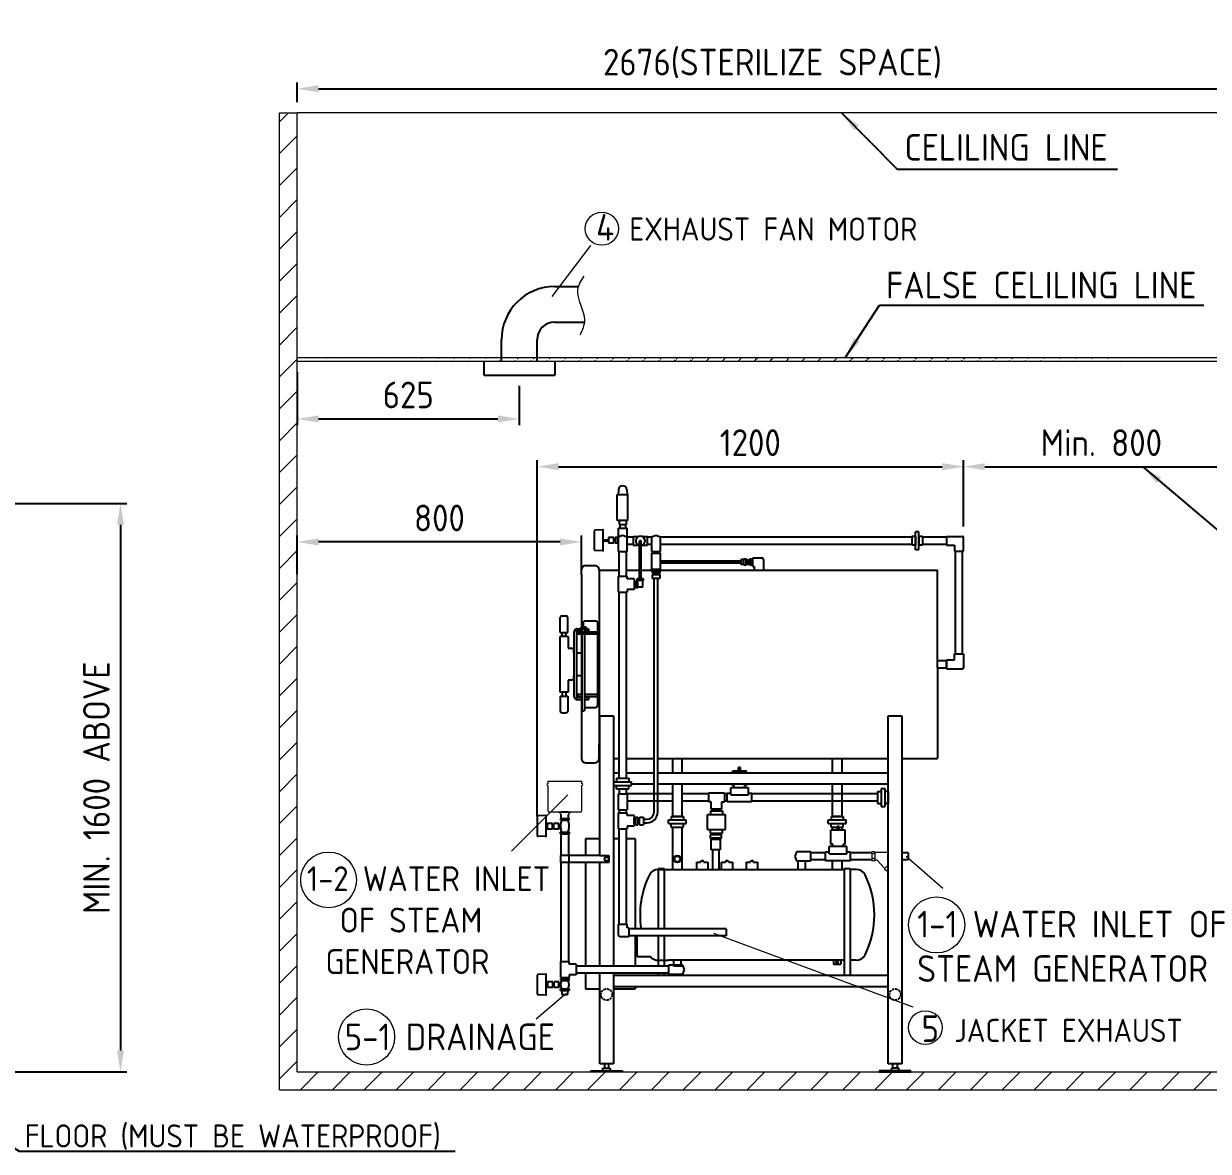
# Model space of a CAD drawing. Header units: millimetres. Extents: x -225174 to -213454, y -21849 to -13609.
# Drawn here: x -218476 to -215141, y -19618 to -16444 of the extents above; entities that cross this region are included whole.
import ezdxf

# ---------------------------------------------------------------- set-up
doc = ezdxf.new("R2010")
doc.units = ezdxf.units.MM
doc.linetypes.add('DASHED2', pattern=[9.525, 6.35, -3.175])
doc.linetypes.add('HIDDEN', pattern=[9.525, 6.35, -3.175])
doc.layers.get('0').update_dxf_attribs({"lineweight": 25})
for name, color, linetype, lineweight in [('D', 3, 'Continuous', 13), ('H', 2, 'HIDDEN', 15), ('S', 4, 'Continuous', 15)]:
    doc.layers.add(name, color=color, linetype=linetype, lineweight=lineweight)
doc.styles.get("Standard").update_dxf_attribs({"font": 'KAIU.TTF'})
doc.styles.add('STU25', font='isocp2.shx')
doc.dimstyles.new('STU25', dxfattribs={"dimscale": 30, "dimtxt": 2.5, "dimasz": 2, "dimexe": 0.6, "dimexo": 1, "dimgap": 1, "dimtad": 1, "dimdsep": 46, "dimtxsty": 'STU25', "dimcen": 2, "dimazin": 2, "dimtfac": 1, "dimtmove": 0, "dimatfit": 3, "dimfxl": 0, "dimtolj": 1, "dimtzin": 0, "dimarcsym": 0})
doc.dimstyles.new('STU25$7', dxfattribs={"dimscale": 30, "dimtxt": 2.5, "dimasz": 2, "dimexe": 1.25, "dimexo": 0.625, "dimgap": 1, "dimtad": 0, "dimdec": 4, "dimdsep": 46, "dimtxsty": 'STU25', "dimcen": 2.5, "dimazin": 2, "dimtfac": 1, "dimtdec": 4, "dimtmove": 0, "dimatfit": 3, "dimfxl": 0, "dimtolj": 1, "dimtzin": 0, "dimarcsym": 0})

# ---------------------------------------------------------------- blocks, each defined once
blk = doc.blocks.new('*D10')
at = {"layer": 'D', "color": 0, "lineweight": -2}
for p, q in [((-217705.5, -16664.3), (-217705.5, -16608.8)), ((-217645.5, -16626.8), (-215089.8, -16626.8)), ((-215029.8, -16664.3), (-215029.8, -16608.8))]:
    blk.add_line(p, q, dxfattribs=at)
at = {"layer": 'D', "color": 0}
for points in [[(-217645.5, -16616.8), (-217645.5, -16636.8), (-217705.5, -16626.8)], [(-215089.8, -16636.8), (-215089.8, -16616.8), (-215029.8, -16626.8)]]:
    blk.add_solid(points, dxfattribs=at)
at = {"layer": 'Defpoints', "color": 0}
for p in [(-215029.8, -16626.8), (-217705.5, -16694.3), (-215029.8, -16694.3)]:
    blk.add_point(p, dxfattribs=at)
at = {"layer": 'D', "color": 0, "insert": (-216367.7, -16555.6), "char_height": 75, "attachment_point": 5, "style": 'STU25'}
blk.add_mtext('\\A1;{\\Fisocp2.shx;2676(STERILIZE SPACE)}', dxfattribs=at)
blk = doc.blocks.new('*D11')
at = {"layer": 'D', "color": 0, "lineweight": -2}
for p, q in [((-218830.9, -17794.3), (-218185.2, -17794.3)), ((-218203.2, -17854.3), (-218203.2, -19334.3)), ((-218501, -19394.3), (-218185.2, -19394.3))]:
    blk.add_line(p, q, dxfattribs=at)
at = {"layer": 'D', "color": 0}
for points in [[(-218193.2, -17854.3), (-218213.2, -17854.3), (-218203.2, -17794.3)], [(-218213.2, -19334.3), (-218193.2, -19334.3), (-218203.2, -19394.3)]]:
    blk.add_solid(points, dxfattribs=at)
at = {"layer": 'Defpoints', "color": 0}
for p in [(-218860.9, -17794.3), (-218531, -19394.3), (-218203.2, -19394.3)]:
    blk.add_point(p, dxfattribs=at)
at = {"layer": 'D', "color": 0, "insert": (-218270.7, -18594.3), "char_height": 75, "attachment_point": 5, "rotation": 90, "style": 'STU25'}
blk.add_mtext('\\A1;{\\Fisocp2.shx;MIN. 1600 ABOVE}', dxfattribs=at)
blk = doc.blocks.new('*D14')
at = {"layer": 'D', "color": 0, "lineweight": -2}
for p, q in [((-215829.8, -17858.8), (-215829.8, -17672.6)), ((-215029.8, -17800.8), (-215029.8, -17672.6)), ((-215769.8, -17690.6), (-215089.8, -17690.6))]:
    blk.add_line(p, q, dxfattribs=at)
at = {"layer": 'D', "color": 0}
for points in [[(-215769.8, -17680.6), (-215769.8, -17700.6), (-215829.8, -17690.6)], [(-215089.8, -17700.6), (-215089.8, -17680.6), (-215029.8, -17690.6)]]:
    blk.add_solid(points, dxfattribs=at)
at = {"layer": 'Defpoints', "color": 0}
for p in [(-215029.8, -17690.6), (-215029.8, -17830.8), (-215829.8, -17888.8)]:
    blk.add_point(p, dxfattribs=at)
at = {"layer": 'D', "color": 0, "insert": (-215441.8, -17623.1), "char_height": 75, "attachment_point": 5, "style": 'STU25'}
blk.add_mtext('\\A1;{\\Fisocp2.shx;Min. 800}', dxfattribs=at)
blk = doc.blocks.new('*D15')
at = {"layer": 'D', "color": 0, "linetype": 'Continuous', "lineweight": -2}
for p, q in [((-217029.8, -18674.7), (-217029.8, -17672.6)), ((-215829.8, -17858.8), (-215829.8, -17672.6)), ((-216969.8, -17690.6), (-215889.8, -17690.6))]:
    blk.add_line(p, q, dxfattribs=at)
at = {"layer": 'D', "color": 0}
for points in [[(-216969.8, -17680.6), (-216969.8, -17700.6), (-217029.8, -17690.6)], [(-215889.8, -17700.6), (-215889.8, -17680.6), (-215829.8, -17690.6)]]:
    blk.add_solid(points, dxfattribs=at)
at = {"layer": 'Defpoints', "color": 0}
for p in [(-215829.8, -17690.6), (-215829.8, -17888.8), (-217029.8, -18704.7)]:
    blk.add_point(p, dxfattribs=at)
at = {"layer": 'D', "color": 0, "insert": (-216430.1, -17623.1), "char_height": 75, "attachment_point": 5, "style": 'STU25'}
blk.add_mtext('\\A1;{\\Fisocp2.shx;1200}', dxfattribs=at)
blk = doc.blocks.new('*D16')
at = {"layer": 'D', "color": 0, "lineweight": -2}
for p, q in [((-217705.5, -17993.1), (-217705.5, -17884.5)), ((-216965.5, -17902.5), (-217645.5, -17902.5)), ((-216905.5, -17993.1), (-216905.5, -17884.5))]:
    blk.add_line(p, q, dxfattribs=at)
at = {"layer": 'D', "color": 0}
for points in [[(-217645.5, -17892.5), (-217645.5, -17912.5), (-217705.5, -17902.5)], [(-216965.5, -17912.5), (-216965.5, -17892.5), (-216905.5, -17902.5)]]:
    blk.add_solid(points, dxfattribs=at)
at = {"layer": 'Defpoints', "color": 0}
for p in [(-217705.5, -17902.5), (-217705.5, -18023.1), (-216905.5, -18023.1)]:
    blk.add_point(p, dxfattribs=at)
at = {"layer": 'D', "color": 0, "insert": (-217305.2, -17835), "char_height": 75, "attachment_point": 5, "style": 'STU25'}
blk.add_mtext('\\A1;800', dxfattribs=at)
blk = doc.blocks.new('*D17')
at = {"layer": 'D', "color": 0, "linetype": 'Continuous', "lineweight": -2}
for p, q in [((-217705.5, -17424.3), (-217705.5, -17574.2)), ((-217080.5, -17463.4), (-217080.5, -17574.2)), ((-217645.5, -17556.2), (-217140.5, -17556.2))]:
    blk.add_line(p, q, dxfattribs=at)
at = {"layer": 'D', "color": 0}
for points in [[(-217645.5, -17546.2), (-217645.5, -17566.2), (-217705.5, -17556.2)], [(-217140.5, -17566.2), (-217140.5, -17546.2), (-217080.5, -17556.2)]]:
    blk.add_solid(points, dxfattribs=at)
at = {"layer": 'Defpoints', "color": 0}
for p in [(-217705.5, -17394.3), (-217080.5, -17433.4), (-217080.5, -17556.2)]:
    blk.add_point(p, dxfattribs=at)
at = {"layer": 'D', "color": 0, "insert": (-217393, -17488.7), "char_height": 75, "attachment_point": 5, "style": 'STU25'}
blk.add_mtext('\\A1;625', dxfattribs=at)

msp = doc.modelspace()

# ---------------------------------------------------------------- hatches: boundary and pattern name
at = {"layer": 'H', "linetype": 'HIDDEN', "ltscale": 5}
h = msp.add_hatch(dxfattribs=at)
h.set_pattern_fill('ANSI31', color=256, scale=20, style=0)
h.set_pattern_definition([(45, (16588.766, 661.706), (-44.90128, 44.90128), [])])
h.paths.add_polyline_path([(-217755.531, -19444.259), (-217755.531, -16694.259), (-217705.531, -16694.259), (-217705.531, -19394.259), (-215029.781, -19394.259), (-215029.781, -16694.259), (-214979.781, -16694.259), (-214979.781, -19444.259)])
at = {"layer": 'H'}
h = msp.add_hatch(dxfattribs=at)
h.set_pattern_fill('ANSI31', color=256, scale=10, style=0)
h.set_pattern_definition([(45, (16307.95, 122.03), (-22.4506403, 22.4506403), [])])
edge = h.paths.add_edge_path()
edge.add_line((-215029.781, -17384.259), (-217704.781, -17384.259))
edge.add_line((-215029.781, -17394.259), (-217704.781, -17394.259))

# ---------------------------------------------------------------- linework, layer by layer
at = {"linetype": 'Continuous'}
for p, q in [((-216980.531, -17183.511), (-216914.611, -17183.511)), ((-216980.531, -17283.511), (-216897.236, -17283.511)), ((-217130.531, -17394.259), (-217130.531, -17333.511)), ((-217030.531, -17394.259), (-217030.531, -17333.511)), ((-217180.531, -17394.259), (-217180.531, -17433.403)), ((-216980.531, -17394.259), (-216980.531, -17433.403)), ((-217180.531, -17433.403), (-216980.531, -17433.403)), ((-216801.296, -17755.376), (-216802.189, -17769.259)), ((-216777.585, -17755.376), (-216776.692, -17769.259)), ((-216799.44, -17842.341), (-216799.44, -17853.699)), ((-216779.44, -17842.341), (-216779.44, -17853.699)), ((-216801.94, -17863.699), (-216801.94, -17929.259)), ((-216799.44, -17853.699), (-216779.44, -17853.699)), ((-216797.44, -17853.699), (-216797.44, -17863.699)), ((-216781.44, -17853.699), (-216781.44, -17863.699)), ((-216781.44, -17853.699), (-216781.44, -17863.699)), ((-216776.94, -17929.259), (-216776.94, -17863.699)), ((-215955.333, -17874.259), (-215965.333, -17874.259)), ((-215965.333, -17924.259), (-215965.333, -17874.259)), ((-215955.333, -17924.259), (-215955.333, -17874.259)), ((-216844.395, -17896.249), (-216829.097, -17896.249)), ((-216844.395, -17899.249), (-216829.097, -17899.249)), ((-216829.097, -17890.249), (-216829.097, -17905.249)), ((-216814.679, -17890.249), (-216829.097, -17890.249)), ((-216829.097, -17905.249), (-216814.679, -17905.249)), ((-216814.679, -17905.249), (-216814.679, -17890.249)), ((-216814.679, -17892.249), (-216810.331, -17892.249)), ((-216814.679, -17903.249), (-216810.331, -17903.249)), ((-216810.331, -17905.249), (-216810.331, -17890.249)), ((-216803.617, -17890.249), (-216810.331, -17890.249)), ((-216810.331, -17905.249), (-216803.617, -17905.249)), ((-216803.617, -17905.249), (-216803.617, -17890.249)), ((-216803.617, -17892.249), (-216801.94, -17892.249)), ((-216803.617, -17903.249), (-216801.94, -17903.249)), ((-216789.44, -17884.259), (-216801.94, -17889.259)), ((-216801.94, -17889.259), (-216801.94, -17929.259)), ((-216776.94, -17889.259), (-216789.44, -17884.259)), ((-216764.44, -17889.259), (-216776.94, -17889.259)), ((-216759.44, -17889.259), (-216776.94, -17889.259)), ((-216776.94, -17929.259), (-216776.94, -17889.259)), ((-216759.44, -17886.759), (-216743.658, -17886.759)), ((-216759.44, -17886.759), (-216759.44, -17911.759)), ((-216736.94, -17899.259), (-216741.94, -17899.259)), ((-216741.94, -18006.018), (-216741.94, -17899.259)), ((-216736.94, -18006.018), (-216736.94, -17899.259)), ((-216735.222, -17886.759), (-216719.44, -17886.759)), ((-216719.44, -17911.759), (-216719.44, -17886.759)), ((-216708.031, -17889.259), (-216719.44, -17889.259)), ((-216695.531, -17884.259), (-216708.031, -17889.259)), ((-216708.031, -17889.259), (-216708.031, -17929.259)), ((-216708.031, -17889.259), (-216708.031, -17914.259)), ((-216683.031, -17889.259), (-216695.531, -17884.259)), ((-215975.333, -17889.259), (-216683.031, -17889.259)), ((-216683.031, -17929.259), (-216683.031, -17889.259)), ((-215965.333, -17886.759), (-215975.333, -17886.759)), ((-215975.333, -17886.759), (-215975.333, -17911.759)), ((-215965.333, -17886.759), (-215965.333, -17911.759)), ((-215945.333, -17886.759), (-215955.333, -17886.759)), ((-215955.333, -17886.759), (-215955.333, -17911.759)), ((-215945.333, -17886.759), (-215945.333, -17911.759)), ((-215877.477, -17889.259), (-215945.333, -17889.259)), ((-215877.477, -17886.759), (-215831.781, -17886.759)), ((-215877.477, -17886.759), (-215877.477, -17911.759)), ((-215829.781, -17928.874), (-215829.781, -17888.759)), ((-216801.94, -17929.259), (-216776.94, -17929.259)), ((-216759.44, -17909.259), (-216776.94, -17909.259)), ((-216759.44, -17911.759), (-216743.658, -17911.759)), ((-216735.222, -17911.759), (-216719.44, -17911.759)), ((-216708.031, -17909.259), (-216719.44, -17909.259)), ((-216708.031, -17929.259), (-216683.031, -17929.259)), ((-216708.031, -17934.259), (-216708.031, -17979.259)), ((-216708.031, -17934.259), (-216683.031, -17934.259)), ((-216705.531, -17929.259), (-216705.531, -17934.259)), ((-216685.531, -17929.259), (-216685.531, -17934.259)), ((-215975.333, -17909.259), (-216683.031, -17909.259)), ((-216683.031, -17979.259), (-216683.031, -17934.259)), ((-215965.333, -17911.759), (-215975.333, -17911.759)), ((-215955.333, -17924.259), (-215965.333, -17924.259)), ((-215945.333, -17911.759), (-215955.333, -17911.759)), ((-215877.477, -17909.259), (-215945.333, -17909.259)), ((-215877.477, -17911.759), (-215854.781, -17911.759)), ((-215854.781, -17911.759), (-215854.781, -17928.874)), ((-215854.781, -17928.874), (-215829.781, -17928.874)), ((-215852.281, -18217.145), (-215852.281, -17928.856)), ((-215832.281, -18217.145), (-215832.281, -17928.856)), ((-215832.281, -17928.874), (-215829.781, -17928.874)), ((-216456.049, -17956.835), (-216683.031, -17956.835)), ((-216456.049, -17961.835), (-216683.031, -17961.835)), ((-216456.049, -17966.423), (-216456.049, -17952.246)), ((-216449.622, -17952.246), (-216456.049, -17952.246)), ((-216449.622, -17966.423), (-216456.049, -17966.423)), ((-216449.622, -17966.423), (-216449.622, -17952.246)), ((-216448.399, -17954.259), (-216449.622, -17954.259)), ((-216448.399, -17964.259), (-216449.622, -17964.259)), ((-216441.972, -17950.509), (-216448.399, -17950.509)), ((-216448.399, -17968.009), (-216448.399, -17950.509)), ((-216441.972, -17968.009), (-216448.399, -17968.009)), ((-216441.972, -17968.009), (-216441.972, -17950.509)), ((-216440.748, -17954.259), (-216441.972, -17954.259)), ((-216440.748, -17964.259), (-216441.972, -17964.259)), ((-216436.889, -17952.7), (-216440.748, -17952.7)), ((-216440.748, -17965.668), (-216440.748, -17952.7)), ((-216436.889, -17965.668), (-216440.748, -17965.668)), ((-216436.889, -17965.668), (-216436.889, -17952.7)), ((-216431.889, -17954.259), (-216436.889, -17954.259)), ((-216431.889, -17964.259), (-216436.889, -17964.259)), ((-216431.889, -17968.009), (-216431.889, -17950.509)), ((-216428.031, -17950.509), (-216431.889, -17950.509)), ((-216428.031, -17968.009), (-216431.889, -17968.009)), ((-216428.031, -17968.009), (-216428.031, -17950.509)), ((-216423.031, -17954.259), (-216428.031, -17954.259)), ((-216423.031, -17964.259), (-216428.031, -17964.259)), ((-216423.031, -17971.759), (-216423.031, -17946.759)), ((-216855.531, -17981.759), (-216799.44, -17981.759)), ((-216801.94, -17999.259), (-216801.94, -18044.259)), ((-216801.94, -17999.259), (-216776.94, -17999.259)), ((-216779.44, -17981.759), (-216703.916, -17981.759)), ((-216776.94, -18006.759), (-216776.94, -17999.259)), ((-216756.94, -18006.759), (-216776.94, -18006.759)), ((-216756.94, -18006.759), (-216756.94, -18036.759)), ((-216748.44, -18011.018), (-216748.44, -18006.018)), ((-216730.44, -18006.018), (-216748.44, -18006.018)), ((-216730.44, -18011.018), (-216730.44, -18006.018)), ((-216708.031, -17979.259), (-216683.031, -17979.259)), ((-216706.594, -17984.259), (-216706.594, -17989.259)), ((-216706.594, -17984.259), (-216684.623, -17984.259)), ((-216684.623, -17989.259), (-216706.594, -17989.259)), ((-216706.594, -17994.259), (-216706.594, -18005.137)), ((-216706.594, -17994.259), (-216684.623, -17994.259)), ((-216684.623, -18005.137), (-216706.594, -18005.137)), ((-216703.916, -17979.259), (-216703.916, -17984.259)), ((-216703.916, -17984.259), (-216686.697, -17984.259)), ((-216703.916, -17989.259), (-216703.916, -17994.259)), ((-216703.916, -17994.259), (-216686.697, -17994.259)), ((-216700.647, -18663.052), (-216700.647, -18005.137)), ((-216690.647, -18663.052), (-216690.647, -18005.137)), ((-216686.697, -17979.259), (-216686.697, -17984.259)), ((-216686.697, -17981.759), (-215902.781, -17981.759)), ((-216686.697, -17989.259), (-216686.697, -17994.259)), ((-216684.623, -17984.259), (-216684.623, -17989.259)), ((-216684.623, -17994.259), (-216684.623, -18005.137)), ((-215902.781, -18256.759), (-215902.781, -17981.759)), ((-216776.94, -18036.759), (-216776.94, -18044.259)), ((-216756.94, -18036.759), (-216776.94, -18036.759)), ((-216756.94, -18014.759), (-216756.94, -18028.759)), ((-216756.94, -18014.759), (-216751.94, -18014.759)), ((-216756.94, -18028.759), (-216751.94, -18028.759)), ((-216751.94, -18030.759), (-216751.94, -18012.759)), ((-216751.94, -18012.759), (-216746.94, -18012.759)), ((-216751.94, -18030.759), (-216746.94, -18030.759)), ((-216730.44, -18011.018), (-216748.44, -18011.018)), ((-216746.94, -18030.759), (-216746.94, -18012.759)), ((-216746.94, -18014.759), (-216746.44, -18014.759)), ((-216746.94, -18028.759), (-216734.44, -18028.759)), ((-216746.44, -18014.759), (-216746.44, -18011.018)), ((-216732.44, -18026.759), (-216732.44, -18011.018)), ((-216801.94, -18044.259), (-216776.94, -18044.259)), ((-216964.994, -18157.244), (-216964.994, -18115.037)), ((-216959.994, -18110.037), (-216948.994, -18110.037)), ((-216943.994, -18157.244), (-216943.994, -18115.037)), ((-216964.494, -18168.009), (-216965.994, -18169.509)), ((-216965.994, -18169.509), (-216965.994, -18324.009)), ((-216964.994, -18157.244), (-216943.994, -18157.244)), ((-216964.494, -18168.009), (-216944.494, -18168.009)), ((-216959.244, -18168.009), (-216959.244, -18157.244)), ((-216949.744, -18168.009), (-216949.744, -18157.244)), ((-216944.494, -18168.009), (-216942.994, -18169.509)), ((-216942.994, -18169.509), (-216942.994, -18201.759)), ((-216925.531, -18338.759), (-216925.531, -18154.759)), ((-216919.531, -18154.759), (-216919.531, -18338.759)), ((-216919.531, -18155.259), (-216919.531, -18155.259)), ((-216917.531, -18146.759), (-216885.531, -18146.759)), ((-216902.957, -18152.759), (-216917.531, -18152.759)), ((-216906.497, -18142.723), (-216907.04, -18143.265)), ((-216907.04, -18146.217), (-216907.04, -18143.265)), ((-216907.04, -18146.217), (-216906.497, -18146.759)), ((-216892.564, -18142.723), (-216906.497, -18142.723)), ((-216892.564, -18146.759), (-216906.497, -18146.759)), ((-216902.957, -18373.97), (-216902.957, -18146.759)), ((-216896.104, -18373.97), (-216896.104, -18146.759)), ((-216885.531, -18152.759), (-216896.104, -18152.759)), ((-216892.564, -18142.723), (-216892.022, -18143.265)), ((-216892.022, -18146.217), (-216892.564, -18146.759)), ((-216892.022, -18146.217), (-216892.022, -18143.265)), ((-216885.531, -18146.759), (-216885.531, -18152.759)), ((-216942.994, -18201.759), (-216929.494, -18201.759)), ((-216927.994, -18203.259), (-216929.494, -18201.759)), ((-216927.994, -18203.259), (-216927.994, -18214.259)), ((-216927.994, -18214.259), (-216925.531, -18214.259)), ((-216919.531, -18214.259), (-216905.531, -18214.259)), ((-215877.477, -18234.259), (-215877.477, -18259.259)), ((-215877.477, -18234.259), (-215854.781, -18234.259)), ((-215854.781, -18217.145), (-215829.781, -18217.145)), ((-215854.781, -18234.259), (-215854.781, -18217.145)), ((-215832.281, -18217.145), (-215829.781, -18217.145)), ((-215829.781, -18217.145), (-215829.781, -18257.259)), ((-215902.781, -18256.759), (-215902.781, -18511.759)), ((-215877.477, -18259.259), (-215831.781, -18259.259)), ((-216942.994, -18291.759), (-216942.994, -18324.009)), ((-216929.494, -18291.759), (-216942.994, -18291.759)), ((-216929.494, -18291.759), (-216927.994, -18290.259)), ((-216925.531, -18279.259), (-216927.994, -18279.259)), ((-216927.994, -18279.259), (-216927.994, -18290.259)), ((-216905.531, -18279.259), (-216919.531, -18279.259)), ((-216964.494, -18325.509), (-216965.994, -18324.009)), ((-216964.994, -18336.275), (-216943.994, -18336.275)), ((-216964.994, -18336.275), (-216964.994, -18378.481)), ((-216944.494, -18325.509), (-216964.494, -18325.509)), ((-216959.244, -18325.509), (-216959.244, -18336.275)), ((-216949.744, -18325.509), (-216949.744, -18336.275)), ((-216944.494, -18325.509), (-216942.994, -18324.009)), ((-216943.994, -18336.275), (-216943.994, -18378.481)), ((-216919.531, -18339.259), (-216919.531, -18339.259)), ((-216902.957, -18340.759), (-216917.531, -18340.759)), ((-216885.531, -18340.759), (-216896.104, -18340.759)), ((-216885.531, -18340.759), (-216885.531, -18346.759)), ((-216902.957, -18346.759), (-216917.531, -18346.759)), ((-216902.415, -18377.996), (-216902.957, -18373.97)), ((-216896.646, -18377.996), (-216896.104, -18373.97)), ((-216885.531, -18346.759), (-216896.104, -18346.759)), ((-216959.994, -18383.481), (-216948.994, -18383.481)), ((-216902.415, -18377.996), (-216899.531, -18377.996)), ((-216896.646, -18377.996), (-216899.531, -18377.996)), ((-216853.584, -18785.05), (-216853.584, -18392.388)), ((-216853.584, -18392.388), (-216815.584, -18392.388)), ((-216815.584, -18392.388), (-216815.584, -19096.382)), ((-216041.584, -19371.259), (-216041.584, -18392.388)), ((-216041.584, -18392.388), (-216003.584, -18392.388)), ((-216003.584, -18392.388), (-216003.584, -19371.259)), ((-216815.584, -18511.759), (-216799.44, -18511.759)), ((-216779.44, -18511.759), (-216700.647, -18511.759)), ((-216690.647, -18511.759), (-216041.584, -18511.759)), ((-216463.313, -18547.75), (-216463.313, -18537.75)), ((-216457.313, -18537.75), (-216463.313, -18537.75)), ((-216457.313, -18547.75), (-216457.313, -18537.75)), ((-216003.584, -18511.759), (-215902.781, -18511.759)), ((-216815.584, -18552.388), (-216799.44, -18552.388)), ((-216806.44, -18567.75), (-216806.44, -18577.75)), ((-216779.44, -18552.388), (-216700.647, -18552.388)), ((-216772.44, -18567.75), (-216772.44, -18577.75)), ((-216690.647, -18552.388), (-216041.584, -18552.388)), ((-216480.313, -18552.388), (-216480.313, -18547.75)), ((-216440.313, -18547.75), (-216480.313, -18547.75)), ((-216440.313, -18552.388), (-216440.313, -18547.75)), ((-216814.44, -18584.388), (-216815.584, -18584.388)), ((-216814.44, -18587.75), (-216814.44, -18577.75)), ((-216806.44, -18597.75), (-216806.44, -18587.75)), ((-216801.94, -18597.75), (-216776.94, -18597.75)), ((-216799.44, -18597.75), (-216799.44, -18611.094)), ((-216779.44, -18597.75), (-216779.44, -18611.094)), ((-216772.44, -18597.75), (-216772.44, -18587.75)), ((-216764.44, -18587.75), (-216764.44, -18577.75)), ((-216700.647, -18584.388), (-216764.44, -18584.388)), ((-216041.584, -18584.388), (-216690.647, -18584.388)), ((-216547.389, -18609.259), (-216547.389, -18634.259)), ((-216502.889, -18609.259), (-216547.389, -18609.259)), ((-216502.889, -18609.259), (-216502.889, -18634.259)), ((-216495.313, -18634.259), (-216495.313, -18609.259)), ((-216495.313, -18609.259), (-216485.313, -18609.259)), ((-216485.313, -18604.259), (-216485.313, -18594.259)), ((-216435.313, -18594.259), (-216485.313, -18594.259)), ((-216485.313, -18614.259), (-216485.313, -18604.259)), ((-216480.313, -18587.75), (-216480.313, -18584.388)), ((-216475.313, -18587.75), (-216480.313, -18587.75)), ((-216475.313, -18594.259), (-216475.313, -18587.75)), ((-216445.313, -18594.259), (-216445.313, -18587.75)), ((-216440.313, -18587.75), (-216445.313, -18587.75)), ((-216440.313, -18587.75), (-216440.313, -18584.388)), ((-216435.313, -18604.259), (-216435.313, -18594.259)), ((-216435.313, -18614.259), (-216435.313, -18604.259)), ((-216435.313, -18609.259), (-216425.313, -18609.259)), ((-216425.313, -18634.259), (-216425.313, -18609.259)), ((-216071.584, -18604.759), (-216061.584, -18604.759)), ((-216061.584, -18596.759), (-216051.584, -18596.759)), ((-216041.584, -18604.759), (-216051.584, -18604.759)), ((-216801.94, -18611.094), (-216801.94, -18656.094)), ((-216801.94, -18611.094), (-216776.94, -18611.094)), ((-216776.94, -18611.094), (-216776.94, -18656.094)), ((-216648.531, -18611.759), (-216776.94, -18611.759)), ((-216648.531, -18631.759), (-216776.94, -18631.759)), ((-216547.389, -18611.759), (-216622.531, -18611.759)), ((-216547.389, -18631.759), (-216622.531, -18631.759)), ((-216539.889, -18634.259), (-216547.389, -18634.259)), ((-216539.889, -18654.259), (-216539.889, -18634.259)), ((-216510.389, -18654.259), (-216510.389, -18634.259)), ((-216510.389, -18634.259), (-216502.889, -18634.259)), ((-216495.313, -18611.759), (-216502.889, -18611.759)), ((-216495.313, -18631.759), (-216502.889, -18631.759)), ((-216425.313, -18634.259), (-216495.313, -18634.259)), ((-216485.313, -18614.259), (-216435.313, -18614.259)), ((-216071.584, -18611.759), (-216425.313, -18611.759)), ((-216071.584, -18631.759), (-216425.313, -18631.759)), ((-216071.584, -18638.759), (-216061.584, -18638.759)), ((-216041.584, -18638.759), (-216051.584, -18638.759)), ((-216962.461, -18679.291), (-216962.461, -18669.692)), ((-216942.161, -18679.291), (-216942.161, -18669.692)), ((-216801.94, -18656.094), (-216776.94, -18656.094)), ((-216801.94, -18665.25), (-216776.94, -18665.25)), ((-216801.94, -18665.25), (-216801.94, -18710.25)), ((-216799.44, -18656.094), (-216799.44, -18665.25)), ((-216779.44, -18656.094), (-216779.44, -18665.25)), ((-216776.94, -18672.75), (-216776.94, -18665.25)), ((-216756.94, -18672.75), (-216776.94, -18672.75)), ((-216756.94, -18672.75), (-216756.94, -18702.75)), ((-216652.531, -18675.09), (-216652.531, -18685.09)), ((-216618.531, -18675.09), (-216618.531, -18685.09)), ((-216550.139, -18712.035), (-216550.139, -18669.259)), ((-216542.139, -18659.259), (-216542.139, -18669.259)), ((-216510.389, -18654.259), (-216539.889, -18654.259)), ((-216508.139, -18659.259), (-216508.139, -18669.259)), ((-216500.139, -18712.035), (-216500.139, -18669.259)), ((-216202.531, -18675.09), (-216202.531, -18685.09)), ((-216168.531, -18675.09), (-216168.531, -18685.09)), ((-216061.584, -18646.759), (-216051.584, -18646.759)), ((-217004.781, -18700.863), (-217001.522, -18700.863)), ((-217004.781, -18703.863), (-217001.522, -18703.863)), ((-216987.104, -18694.863), (-217001.522, -18694.863)), ((-217001.522, -18694.863), (-217001.522, -18709.863)), ((-216987.104, -18709.863), (-216987.104, -18694.863)), ((-216987.104, -18696.863), (-216982.756, -18696.863)), ((-216987.104, -18707.863), (-216982.756, -18707.863)), ((-216969.524, -18694.863), (-216982.756, -18694.863)), ((-216982.756, -18709.863), (-216982.756, -18694.863)), ((-216969.524, -18709.863), (-216969.524, -18694.863)), ((-216969.524, -18696.863), (-216964.718, -18696.863)), ((-216969.524, -18707.863), (-216964.718, -18707.863)), ((-216964.811, -18680.695), (-216939.811, -18680.695)), ((-216964.811, -18680.695), (-216964.811, -18685.695)), ((-216964.811, -18685.695), (-216939.811, -18685.695)), ((-216964.718, -18707.863), (-216964.718, -18696.863)), ((-216962.461, -18680.695), (-216942.161, -18680.695)), ((-216939.811, -18685.695), (-216939.811, -18680.695)), ((-216776.94, -18702.75), (-216776.94, -18710.25)), ((-216756.94, -18702.75), (-216776.94, -18702.75)), ((-216756.94, -18679.14), (-216751.94, -18679.14)), ((-216756.94, -18696.359), (-216756.94, -18679.14)), ((-216756.94, -18680.75), (-216756.94, -18694.75)), ((-216756.94, -18696.359), (-216751.94, -18696.359)), ((-216751.94, -18677.066), (-216746.94, -18677.066)), ((-216751.94, -18699.038), (-216751.94, -18677.066)), ((-216751.94, -18696.359), (-216751.94, -18679.14)), ((-216751.94, -18699.038), (-216746.94, -18699.038)), ((-216746.94, -18677.066), (-216746.94, -18699.038)), ((-216746.94, -18679.14), (-216741.94, -18679.14)), ((-216746.94, -18696.359), (-216741.94, -18696.359)), ((-216741.94, -18677.066), (-216731.062, -18677.066)), ((-216741.94, -18699.038), (-216741.94, -18677.066)), ((-216741.94, -18696.359), (-216741.94, -18679.14)), ((-216741.94, -18699.038), (-216731.062, -18699.038)), ((-216731.062, -18677.066), (-216731.062, -18699.038)), ((-216731.062, -18683.052), (-216720.647, -18683.052)), ((-216731.062, -18693.052), (-216720.647, -18693.052)), ((-216660.531, -18695.09), (-216660.531, -18685.09)), ((-216652.531, -18705.09), (-216652.531, -18695.09)), ((-216618.531, -18705.09), (-216618.531, -18695.09)), ((-216610.531, -18695.09), (-216610.531, -18685.09)), ((-216210.531, -18695.09), (-216210.531, -18685.09)), ((-216202.531, -18705.09), (-216202.531, -18695.09)), ((-216179.872, -18703.58), (-216185.872, -18703.58)), ((-216185.872, -18713.58), (-216185.872, -18703.58)), ((-216179.872, -18713.58), (-216179.872, -18703.58)), ((-216168.531, -18705.09), (-216168.531, -18695.09)), ((-216160.531, -18695.09), (-216160.531, -18685.09)), ((-217001.522, -18709.863), (-216987.104, -18709.863)), ((-216982.756, -18709.863), (-216969.524, -18709.863)), ((-216964.811, -18719.032), (-216939.811, -18719.032)), ((-216964.811, -18724.032), (-216964.811, -18719.032)), ((-216964.811, -18724.032), (-216939.811, -18724.032)), ((-216939.811, -18719.032), (-216939.811, -18724.032)), ((-216853.584, -18737.888), (-216893.925, -18737.888)), ((-216893.925, -18737.888), (-216893.925, -18785.05)), ((-216799.44, -18737.888), (-216815.584, -18737.888)), ((-216801.94, -18710.25), (-216776.94, -18710.25)), ((-216753.925, -18737.888), (-216779.44, -18737.888)), ((-216753.925, -18737.888), (-216753.925, -18990.308)), ((-216542.648, -18727.035), (-216542.648, -18736.007)), ((-216512.131, -18727.035), (-216542.648, -18727.035)), ((-216542.648, -18736.007), (-216512.131, -18736.007)), ((-216542.139, -18722.035), (-216542.139, -18712.035)), ((-216540.906, -18736.007), (-216540.906, -18736.07)), ((-216540.906, -18736.007), (-216540.906, -18739.199)), ((-216540.906, -18739.199), (-216513.873, -18739.199)), ((-216513.873, -18736.007), (-216540.651, -18736.007)), ((-216539.975, -18769.58), (-216539.975, -18739.199)), ((-216517.389, -18727.035), (-216537.389, -18727.035)), ((-216515.324, -18739.199), (-216515.324, -18769.58)), ((-216513.873, -18736.007), (-216513.873, -18739.199)), ((-216512.131, -18727.035), (-216512.131, -18736.007)), ((-216508.139, -18722.035), (-216508.139, -18712.035)), ((-216162.872, -18713.58), (-216202.872, -18713.58)), ((-216202.872, -18753.58), (-216202.872, -18713.58)), ((-216162.872, -18753.58), (-216162.872, -18713.58)), ((-216515.324, -18769.58), (-216539.975, -18769.58)), ((-216536.389, -18769.58), (-216536.389, -18824.09)), ((-216518.91, -18769.58), (-216536.389, -18769.58)), ((-216518.91, -18769.58), (-216518.91, -18824.09)), ((-216299.663, -18775.09), (-216304.663, -18787.59)), ((-216259.663, -18775.09), (-216299.663, -18775.09)), ((-216259.663, -18800.09), (-216259.663, -18775.09)), ((-216217.872, -18775.09), (-216207.872, -18775.09)), ((-216217.872, -18800.09), (-216217.872, -18775.09)), ((-216207.872, -18770.09), (-216207.872, -18760.09)), ((-216157.872, -18760.09), (-216207.872, -18760.09)), ((-216207.872, -18780.09), (-216207.872, -18770.09)), ((-216197.872, -18753.58), (-216202.872, -18753.58)), ((-216197.872, -18760.09), (-216197.872, -18753.58)), ((-216162.872, -18753.58), (-216167.872, -18753.58)), ((-216167.872, -18760.09), (-216167.872, -18753.58)), ((-216157.872, -18770.09), (-216157.872, -18760.09)), ((-216157.872, -18780.09), (-216157.872, -18770.09)), ((-216157.872, -18775.09), (-216147.872, -18775.09)), ((-216147.872, -18800.09), (-216147.872, -18775.09)), ((-216964.311, -18785.05), (-216964.311, -18805.05)), ((-216962.311, -18785.05), (-216964.311, -18785.05)), ((-216828.624, -18805.05), (-216964.311, -18805.05)), ((-216853.584, -18785.05), (-216962.311, -18785.05)), ((-216940.843, -18785.05), (-216940.843, -18805.05)), ((-216893.925, -18805.05), (-216893.925, -19096.382)), ((-216853.584, -18785.05), (-216828.624, -18785.05)), ((-216853.584, -19096.382), (-216853.584, -18805.05)), ((-216828.624, -18785.05), (-216828.624, -18805.05)), ((-216304.663, -18787.59), (-216299.663, -18800.09)), ((-216299.663, -18800.09), (-216259.663, -18800.09)), ((-216217.872, -18777.59), (-216259.663, -18777.59)), ((-216217.872, -18797.59), (-216259.663, -18797.59)), ((-216147.872, -18800.09), (-216217.872, -18800.09)), ((-216207.872, -18780.09), (-216157.872, -18780.09)), ((-216087.499, -18777.59), (-216147.872, -18777.59)), ((-216087.499, -18797.59), (-216147.872, -18797.59)), ((-215985.282, -18777.59), (-216003.584, -18777.59)), ((-215985.282, -18797.59), (-216003.584, -18797.59)), ((-216660.531, -18824.09), (-216166.23, -18824.09)), ((-216801.94, -18978.824), (-216801.94, -19008.824)), ((-216801.94, -18978.824), (-216776.94, -18978.824)), ((-216776.94, -18988.824), (-216776.94, -18978.824)), ((-216771.94, -18988.824), (-216771.94, -19013.824)), ((-216497.559, -18991.324), (-216771.94, -18991.324)), ((-216497.559, -19011.324), (-216771.94, -19011.324)), ((-216753.925, -19010.308), (-216753.925, -19095.366)), ((-216964.811, -19083.882), (-216964.811, -19128.882)), ((-216964.811, -19083.882), (-216939.811, -19083.882)), ((-216939.811, -19091.382), (-216939.811, -19083.882)), ((-216919.811, -19091.382), (-216939.811, -19091.382)), ((-216919.811, -19091.382), (-216919.811, -19121.382)), ((-216660.43, -19096.382), (-216919.811, -19096.382)), ((-216166.23, -19080.09), (-216660.531, -19080.09)), ((-216660.43, -19093.882), (-216660.43, -19118.882)), ((-216620.43, -19093.882), (-216660.43, -19093.882)), ((-216620.43, -19096.201), (-216645.43, -19096.201)), ((-216615.43, -19106.382), (-216620.43, -19093.882)), ((-216620.43, -19118.882), (-216615.43, -19106.382)), ((-216986.37, -19141.095), (-217000.788, -19141.095)), ((-217000.788, -19141.095), (-217000.788, -19156.095)), ((-216986.37, -19156.095), (-216986.37, -19141.095)), ((-216986.37, -19143.095), (-216982.022, -19143.095)), ((-216982.022, -19156.095), (-216982.022, -19141.095)), ((-216968.789, -19141.095), (-216982.022, -19141.095)), ((-216968.789, -19156.095), (-216968.789, -19141.095)), ((-216968.789, -19143.095), (-216963.983, -19143.095)), ((-216964.811, -19128.882), (-216939.811, -19128.882)), ((-216964.811, -19131.882), (-216964.811, -19136.882)), ((-216964.811, -19131.882), (-216939.811, -19131.882)), ((-216964.811, -19136.882), (-216939.811, -19136.882)), ((-216962.311, -19128.882), (-216962.311, -19131.882)), ((-216942.311, -19128.882), (-216942.311, -19131.882)), ((-216939.811, -19121.382), (-216939.811, -19128.882)), ((-216919.811, -19121.382), (-216939.811, -19121.382)), ((-216939.811, -19136.882), (-216939.811, -19131.882)), ((-216660.43, -19116.382), (-216919.811, -19116.382)), ((-216893.925, -19116.382), (-216893.925, -19160.388)), ((-216853.584, -19371.259), (-216853.584, -19116.382)), ((-216815.584, -19116.382), (-216815.584, -19371.259)), ((-216815.584, -19122.388), (-216041.584, -19122.388)), ((-216660.43, -19118.882), (-216620.43, -19118.882)), ((-217004.781, -19147.095), (-217000.788, -19147.095)), ((-217004.781, -19150.095), (-217000.788, -19150.095)), ((-217000.788, -19156.095), (-216986.37, -19156.095)), ((-216986.37, -19154.095), (-216982.022, -19154.095)), ((-216982.022, -19156.095), (-216968.789, -19156.095)), ((-216968.789, -19154.095), (-216963.983, -19154.095)), ((-216964.811, -19160.308), (-216939.811, -19160.308)), ((-216964.811, -19165.308), (-216964.811, -19160.308)), ((-216964.811, -19165.308), (-216939.811, -19165.308)), ((-216960.311, -19165.308), (-216960.311, -19176.449)), ((-216960.311, -19176.449), (-216944.311, -19176.449)), ((-216944.311, -19165.308), (-216944.311, -19176.449)), ((-216939.811, -19160.308), (-216939.811, -19165.308)), ((-216893.925, -19160.388), (-216853.584, -19160.388)), ((-216041.584, -19154.388), (-216815.584, -19154.388)), ((-216815.584, -19160.388), (-216753.925, -19160.388)), ((-216753.925, -19154.388), (-216753.925, -19160.388)), ((-216815.584, -19371.259), (-216853.584, -19371.259)), ((-216840.584, -19371.259), (-216840.584, -19383.259)), ((-216828.584, -19383.259), (-216828.584, -19371.259)), ((-216003.584, -19371.259), (-216041.584, -19371.259)), ((-216028.584, -19383.259), (-216028.584, -19371.259)), ((-216016.584, -19371.259), (-216016.584, -19383.259)), ((-216879.084, -19394.259), (-216879.084, -19391.259)), ((-216879.084, -19391.259), (-216790.084, -19391.259)), ((-216790.084, -19394.259), (-216879.084, -19394.259)), ((-216844.976, -19391.259), (-216844.976, -19383.259)), ((-216844.976, -19383.259), (-216824.192, -19383.259)), ((-216824.192, -19383.259), (-216824.192, -19391.259)), ((-216790.084, -19391.259), (-216790.084, -19394.259)), ((-216067.084, -19391.259), (-216067.084, -19394.259)), ((-215978.084, -19391.259), (-216067.084, -19391.259)), ((-216067.084, -19394.259), (-215978.084, -19394.259)), ((-216032.976, -19383.259), (-216032.976, -19391.259)), ((-216012.192, -19383.259), (-216032.976, -19383.259)), ((-216012.192, -19391.259), (-216012.192, -19383.259)), ((-215978.084, -19394.259), (-215978.084, -19391.259))]:
    msp.add_line(p, q, dxfattribs=at)
for p, q in [((-216804.44, -17842.341), (-216804.44, -17769.259)), ((-216804.44, -17769.259), (-216774.44, -17769.259)), ((-216774.44, -17842.341), (-216774.44, -17769.259)), ((-216774.44, -17842.341), (-216804.44, -17842.341)), ((-216801.94, -17863.699), (-216776.94, -17863.699)), ((-216799.44, -17999.259), (-216799.44, -17929.259)), ((-216799.44, -17929.259), (-216779.44, -17929.259)), ((-216779.44, -17929.259), (-216779.44, -17999.259)), ((-216893.531, -17969.259), (-216867.531, -17969.259)), ((-216423.031, -17946.759), (-216398.031, -17946.759)), ((-216423.031, -17971.759), (-216418.031, -17971.759)), ((-216418.031, -17981.759), (-216418.031, -17971.759)), ((-216393.031, -17951.759), (-216393.031, -17981.759)), ((-216393.031, -17963.759), (-216393.031, -17981.759)), ((-216905.531, -17994.259), (-216905.531, -17981.259)), ((-216905.531, -17994.259), (-216905.531, -18142.723)), ((-216855.531, -17981.259), (-216855.531, -18021.759)), ((-216855.531, -18001.759), (-216855.531, -18491.759)), ((-216799.44, -18567.75), (-216799.44, -18044.259)), ((-216779.44, -18044.259), (-216779.44, -18567.75)), ((-216900.531, -18129.55), (-216900.531, -18142.723)), ((-216895.531, -18124.55), (-216865.531, -18124.55)), ((-216860.531, -18129.55), (-216860.531, -18363.968)), ((-216905.531, -18152.759), (-216905.531, -18155.759)), ((-216905.531, -18161.759), (-216905.531, -18331.759)), ((-215877.477, -18236.759), (-215902.781, -18236.759)), ((-215877.477, -18256.759), (-215877.477, -18236.759)), ((-215902.781, -18256.759), (-215877.477, -18256.759)), ((-216905.531, -18337.759), (-216905.531, -18340.759)), ((-216905.531, -18346.759), (-216905.531, -18499.259)), ((-216895.531, -18368.968), (-216865.531, -18368.968)), ((-216855.531, -18512.259), (-216855.531, -18471.759)), ((-216905.531, -18499.259), (-216905.531, -18512.259)), ((-216893.531, -18524.259), (-216867.531, -18524.259)), ((-216648.531, -18552.388), (-216648.531, -18511.759)), ((-216622.531, -18511.759), (-216622.531, -18552.388)), ((-216198.531, -18552.388), (-216198.531, -18511.759)), ((-216172.531, -18511.759), (-216172.531, -18552.388)), ((-216806.44, -18567.75), (-216772.44, -18567.75)), ((-216814.44, -18577.75), (-216764.44, -18577.75)), ((-216814.44, -18587.75), (-216764.44, -18587.75)), ((-216806.44, -18597.75), (-216772.44, -18597.75)), ((-216648.531, -18675.09), (-216648.531, -18584.388)), ((-216622.531, -18584.388), (-216622.531, -18675.09)), ((-216198.531, -18675.09), (-216198.531, -18584.388)), ((-216172.531, -18584.388), (-216172.531, -18675.09)), ((-216071.584, -18604.759), (-216071.584, -18638.759)), ((-216061.584, -18596.759), (-216061.584, -18646.759)), ((-216051.584, -18596.759), (-216051.584, -18646.759)), ((-216041.584, -18604.759), (-216041.584, -18638.759)), ((-216952.311, -18663.211), (-216962.461, -18663.211)), ((-216942.161, -18663.211), (-216952.311, -18663.211)), ((-216652.531, -18675.09), (-216618.531, -18675.09)), ((-216622.531, -18675.09), (-216648.531, -18675.09)), ((-216550.139, -18669.259), (-216500.139, -18669.259)), ((-216542.139, -18659.259), (-216508.139, -18659.259)), ((-216512.139, -18659.259), (-216538.139, -18659.259)), ((-216535.139, -18659.259), (-216535.139, -18654.259)), ((-216515.139, -18654.259), (-216515.139, -18659.259)), ((-216202.531, -18675.09), (-216168.531, -18675.09)), ((-216172.531, -18675.09), (-216198.531, -18675.09)), ((-216172.531, -18675.09), (-216198.531, -18675.09)), ((-216962.461, -18679.291), (-216962.461, -18680.695)), ((-216942.161, -18680.695), (-216942.161, -18679.291)), ((-216660.531, -18685.09), (-216610.531, -18685.09)), ((-216660.531, -18695.09), (-216610.531, -18695.09)), ((-216652.531, -18705.09), (-216618.531, -18705.09)), ((-216648.531, -18823.09), (-216648.531, -18705.09)), ((-216622.531, -18705.09), (-216622.531, -18823.09)), ((-216210.531, -18685.09), (-216160.531, -18685.09)), ((-216210.531, -18695.09), (-216160.531, -18695.09)), ((-216202.531, -18705.09), (-216185.872, -18705.09)), ((-216198.531, -18713.58), (-216198.531, -18705.09)), ((-216198.531, -18705.09), (-216185.872, -18705.09)), ((-216179.872, -18705.09), (-216172.531, -18705.09)), ((-216179.872, -18705.09), (-216168.531, -18705.09)), ((-216172.531, -18705.09), (-216172.531, -18713.58)), ((-216962.311, -18785.05), (-216962.311, -18714.432)), ((-216942.311, -18714.432), (-216942.311, -18785.05)), ((-216799.44, -18978.824), (-216799.44, -18710.25)), ((-216779.44, -18710.25), (-216779.44, -18978.824)), ((-216550.139, -18712.035), (-216500.139, -18712.035)), ((-216542.139, -18722.035), (-216508.139, -18722.035)), ((-216537.389, -18727.035), (-216537.389, -18722.035)), ((-216517.389, -18722.035), (-216517.389, -18727.035)), ((-216962.311, -19083.882), (-216962.311, -18805.05)), ((-216942.311, -18805.05), (-216942.311, -19083.882)), ((-216581.031, -18823.09), (-216581.031, -18804.09)), ((-216581.031, -18804.09), (-216570.199, -18804.09)), ((-216560.862, -18804.09), (-216550.031, -18804.09)), ((-216550.031, -18804.09), (-216550.031, -18823.09)), ((-216511.031, -18823.09), (-216511.031, -18804.09)), ((-216511.031, -18804.09), (-216500.199, -18804.09)), ((-216490.862, -18804.09), (-216480.031, -18804.09)), ((-216480.031, -18804.09), (-216480.031, -18823.09)), ((-216441.031, -18823.09), (-216441.031, -18804.09)), ((-216441.031, -18804.09), (-216430.199, -18804.09)), ((-216420.862, -18804.09), (-216410.031, -18804.09)), ((-216410.031, -18804.09), (-216410.031, -18823.09)), ((-216295.531, -18800.09), (-216275.531, -18800.09)), ((-216295.531, -18824.09), (-216295.531, -18800.09)), ((-216275.531, -18800.09), (-216275.531, -18824.09)), ((-216259.663, -18797.59), (-216259.663, -18777.59)), ((-216198.531, -18823.09), (-216198.531, -18800.09)), ((-216172.531, -18800.09), (-216172.531, -18823.09)), ((-215985.282, -18777.59), (-215985.282, -18797.59)), ((-216689.222, -18822.09), (-216672.222, -18822.09)), ((-216689.222, -18822.09), (-216689.222, -18991.324)), ((-216672.222, -18822.09), (-216672.222, -18991.324)), ((-216166.23, -18822.09), (-216166.23, -19122.388)), ((-216166.23, -18822.09), (-216149.23, -18822.09)), ((-216149.23, -18822.09), (-216149.23, -19122.388)), ((-216771.94, -18988.824), (-216776.94, -18988.824)), ((-216497.559, -18991.324), (-216497.559, -19011.324)), ((-216771.94, -19013.824), (-216796.94, -19013.824)), ((-216749.255, -19011.324), (-216749.255, -19069.09)), ((-216689.222, -19011.324), (-216689.222, -19096.382)), ((-216672.222, -19011.324), (-216672.222, -19096.382)), ((-216749.255, -19069.09), (-216711.336, -19069.09)), ((-216645.531, -19096.201), (-216645.531, -19081.09)), ((-216620.43, -19096.201), (-216640.43, -19096.201)), ((-216625.531, -19081.09), (-216625.531, -19096.201)), ((-216195.531, -19079.09), (-216195.531, -19091.09)), ((-216195.531, -19091.09), (-216175.531, -19091.09)), ((-216175.531, -19079.09), (-216175.531, -19091.09)), ((-216689.222, -19116.382), (-216689.222, -19122.388)), ((-216672.222, -19116.382), (-216672.222, -19122.388))]:
    msp.add_line(p, q)
at = {"color": 7, "linetype": 'Continuous'}
for p, q in [((-216869.395, -17871.232), (-216869.395, -17924.267)), ((-216844.921, -17868.051), (-216867.5, -17869.234)), ((-216844.395, -17926.948), (-216844.395, -17868.551)), ((-216844.921, -17927.448), (-216867.5, -17926.264)), ((-217029.781, -18675.845), (-217029.781, -18728.881)), ((-217005.307, -18672.665), (-217027.885, -18673.848)), ((-217004.781, -18731.562), (-217004.781, -18673.164)), ((-217005.307, -18732.061), (-217027.885, -18730.878)), ((-217029.781, -19122.077), (-217029.781, -19175.113)), ((-217005.307, -19118.897), (-217027.885, -19120.08)), ((-217004.781, -19177.794), (-217004.781, -19119.396)), ((-217005.307, -19178.293), (-217027.885, -19177.11))]:
    msp.add_line(p, q, dxfattribs=at)
at = {"color": 7, "linetype": 'Continuous', "lineweight": 15}
for p, q in [((-217000.311, -18576.211), (-217000.311, -18582.427)), ((-217000.311, -18576.211), (-216904.311, -18576.211)), ((-217000.311, -18587.995), (-217000.311, -18658.211)), ((-216904.311, -18582.427), (-216904.311, -18576.211)), ((-216904.311, -18658.211), (-216904.311, -18587.995)), ((-216909.311, -18663.211), (-216995.311, -18663.211)), ((-216087.499, -18774.5), (-216087.499, -18780.787)), ((-216079.579, -18774.5), (-216087.499, -18774.5)), ((-216079.579, -18774.5), (-216079.579, -18780.787)), ((-216079.579, -18780.787), (-216087.499, -18780.787)), ((-216087.499, -18780.787), (-216087.499, -18793.362)), ((-216087.499, -18793.362), (-216087.499, -18799.649)), ((-216079.579, -18793.362), (-216087.499, -18793.362)), ((-216079.579, -18799.649), (-216087.499, -18799.649)), ((-216041.584, -18776.382), (-216079.579, -18776.382)), ((-216079.579, -18780.787), (-216079.579, -18793.362)), ((-216079.579, -18793.362), (-216079.579, -18799.649)), ((-216079.579, -18797.766), (-216074.728, -18797.766)), ((-216073.006, -18798.512), (-216051.302, -18821.615)), ((-216072.995, -18798.498), (-216072.998, -18798.504)), ((-216041.584, -18812.486), (-216052.024, -18822.293)), ((-216052.024, -18822.293), (-216046.059, -18828.643)), ((-216041.584, -18824.439), (-216046.059, -18828.643)), ((-216043.676, -18826.405), (-216041.584, -18828.632)), ((-216041.584, -18828.561), (-216043.641, -18826.371))]:
    msp.add_line(p, q, dxfattribs=at)
at = {"lineweight": -3}
for p, q in [((-216689.087, -18824.09), (-216660.531, -18824.09)), ((-216131.974, -18824.09), (-216149.23, -18824.09)), ((-216689.087, -19080.09), (-216660.531, -19080.09)), ((-216131.974, -19080.09), (-216149.23, -19080.09))]:
    msp.add_line(p, q, dxfattribs=at)
msp.add_lwpolyline([(-216860.531, -18155.759), (-216860.531, -18161.759), (-216915.531, -18161.759), (-216915.531, -18155.759)], close=True)
for points in [[(-216902.957, -18331.759), (-216915.531, -18331.759), (-216915.531, -18337.759), (-216902.957, -18337.759)], [(-216896.104, -18337.759), (-216860.531, -18337.759), (-216860.531, -18331.759), (-216896.104, -18331.759)]]:
    msp.add_lwpolyline(points)
at = {"linetype": 'Continuous'}
msp.add_circle((-216834.584, -18795.05), 5.623, dxfattribs=at)
for centre, radius in [((-216635.531, -18795.09), 10), ((-216635.531, -18795.09), 8), ((-216185.531, -19085.09), 2.5)]:
    msp.add_circle(centre, radius)
at = {"linetype": 'DASHED2'}
for centre in [(-216834.584, -19176.388), (-216022.584, -19176.388)]:
    msp.add_circle(centre, 16, dxfattribs=at)
at = {"linetype": 'Continuous'}
for centre, radius, start, end in [((-216980.531, -17333.511), 150, 90, 180), ((-216980.531, -17333.511), 50, 90, 180), ((-216789.44, -17756.139), 11.88, 3.680791, 176.319209), ((-216739.44, -17899.259), 13.193, 280.923636, 259.076364), ((-215831.781, -17888.759), 2, 0, 90), ((-216734.44, -18026.759), 2, 270, 0), ((-216959.994, -18115.037), 5, 90, 180), ((-216948.994, -18115.037), 5, 0, 90), ((-216917.531, -18154.759), 8, 90, 180), ((-216917.531, -18154.759), 2, 90, 180), ((-215831.781, -18257.259), 2, 270, 0), ((-216917.531, -18338.759), 8, 180, 270), ((-216917.531, -18338.759), 2, 180, 270), ((-216959.994, -18378.481), 5, 180, 270), ((-216948.994, -18378.481), 5, 270, 0), ((-216720.647, -18663.052), 20, 270, 0), ((-216720.647, -18663.052), 30, 270, 0), ((-216921.787, -18702.363), 42.931, 157.153781, 202.846219), ((-216982.835, -18702.363), 42.931, 337.153781, 22.846219), ((-216565.531, -18804.09), 4.669, 0, 180), ((-216495.531, -18804.09), 4.669, 0, 180), ((-216425.531, -18804.09), 4.669, 0, 180), ((-216942.664, -19148.595), 22.053, 147.917364, 212.082636), ((-216961.958, -19148.595), 22.053, 327.917364, 32.082636)]:
    msp.add_arc(centre, radius, start, end, dxfattribs=at)
at = {"color": 7, "linetype": 'Continuous'}
for centre, radius, start, end in [((-216867.395, -17871.232), 2, 93, 180), ((-216844.895, -17868.551), 0.5, 0, 93), ((-216867.395, -17924.267), 2, 180, 267), ((-216844.895, -17926.948), 0.5, 267, 0), ((-217027.781, -18675.845), 2, 93, 180), ((-217005.281, -18673.164), 0.5, 0, 93), ((-217027.781, -18728.881), 2, 180, 267), ((-217005.281, -18731.562), 0.5, 267, 0), ((-217027.781, -19122.077), 2, 93, 180), ((-217005.281, -19119.396), 0.5, 0, 93), ((-217027.781, -19175.113), 2, 180, 267), ((-217005.281, -19177.794), 0.5, 267, 0)]:
    msp.add_arc(centre, radius, start, end, dxfattribs=at)
for centre, radius, start, end in [((-216893.531, -17981.259), 12, 90, 180), ((-216867.531, -17981.259), 12, 0, 90), ((-216398.031, -17951.759), 5, 0, 90), ((-216895.531, -18129.55), 5, 90, 180), ((-216865.531, -18129.55), 5, 0, 90), ((-216865.531, -18363.968), 5, 270, 0), ((-216893.531, -18512.259), 12, 180, 270), ((-216867.531, -18512.259), 12, 270, 0), ((-216796.94, -19008.824), 5, 180, 270)]:
    msp.add_arc(centre, radius, start, end)
at = {"color": 7, "linetype": 'Continuous', "lineweight": 15}
for centre, radius, start, end in [((-217000.311, -18585.211), 2.5, 96.15064, 263.84936), ((-217000.611, -18582.427), 0.3, 276.15064, 0), ((-217000.611, -18587.995), 0.3, 0, 83.84936), ((-216904.011, -18582.427), 0.3, 180, 263.84936), ((-216904.011, -18587.995), 0.3, 96.15064, 180), ((-216904.311, -18585.211), 2.5, 276.15064, 83.84936), ((-216995.311, -18658.211), 5, 180, 270), ((-216971.821, -18673.211), 10, 20.605558, 90), ((-216932.801, -18673.211), 10, 90, 159.394442), ((-216909.311, -18658.211), 5, 270, 0), ((-216074.64, -18799.916), 2.152, 40.748094, 92.276538)]:
    msp.add_arc(centre, radius, start, end, dxfattribs=at)
at = {"lineweight": -3}
for centre, radius, start, end in [((-216487.531, -18952.09), 253, 153.6122, 188.921198), ((-216689.087, -18852.09), 28, 90, 153.6122), ((-216131.974, -18852.09), 28, 26.3878, 90), ((-216333.531, -18952.09), 253, 333.6122, 26.3878), ((-216689.087, -19052.09), 28, 217.383198, 270), ((-216131.974, -19052.09), 28, 270, 333.6122)]:
    msp.add_arc(centre, radius, start, end, dxfattribs=at)
at = {"layer": 'D', "linetype": 'Continuous'}
msp.add_line((-216987.91, -17211.898), (-216879.362, -17068.188), dxfattribs=at)
at = {"layer": 'D'}
for p, q in [((-217102.269, -18772.718), (-216944.033, -18614.109)), ((-215991.337, -18787.186), (-215887.615, -18876.59)), ((-216533.84, -19003.694), (-215972.635, -19211.233)), ((-216949.178, -19174.774), (-217032.985, -19246.204))]:
    msp.add_line(p, q, dxfattribs=at)
for centre, radius in [((-216847.973, -17020.702), 46.868), ((-217617.403, -18854.001), 78.472), ((-215905.541, -18980.469), 79.006), ((-217510.416, -19295.916), 79.006), ((-215937.131, -19269.471), 47.5)]:
    msp.add_circle(centre, radius, dxfattribs=at)
msp.add_spline([(-216898.296, -17153.934), (-216916.558, -17191.839), (-216896.891, -17278.177), (-216909.534, -17320.293)], degree=3, dxfattribs=at)
at = {"layer": 'S', "linetype": 'Continuous'}
for p, q in [((-217755.531, -19444.259), (-217755.531, -16694.259)), ((-217755.531, -16694.259), (-217705.531, -16694.259)), ((-217705.531, -19394.259), (-217705.531, -16694.259)), ((-215029.781, -16694.259), (-217705.531, -16694.259)), ((-215029.781, -17384.259), (-217704.781, -17384.259)), ((-215029.781, -17394.259), (-217704.781, -17394.259)), ((-217705.531, -19394.259), (-215029.781, -19394.259)), ((-217755.531, -19444.259), (-214979.781, -19444.259))]:
    msp.add_line(p, q, dxfattribs=at)
at = {"layer": 'S'}
msp.add_line((-215978.084, -19394.259), (-215029.781, -19394.259), dxfattribs=at)

# ---------------------------------------------------------------- texts
at = {"layer": 'D', "color": 11, "attachment_point": 1}
for s, insert, char_height in [('{\\Fisocp2.shx;\\C3;CELILING LINE}', (-215995.935, -16754.258), 75), ('{\\Fisocp2.shx;\\C3;4 \\H0.8667x;EXHAUST FAN MOTOR}', (-216864.161, -16979.343), 75), ('{\\Fisocp2.shx;\\C3;FALSE CELILING LINE}', (-216047.853, -17141.95), 75), ('{\\Fisocp2.shx;\\C3;1-2 WATER INLET\\P \\f???|b0|i0|c0|p65;  \\Fisocp2.shx;OF STEAM \\P\\f???|b0|i0|c0|p65;  \\Fisocp2.shx;GENERATOR}', (-217678.154, -18815.379), 70), ('{\\Fisocp2.shx;\\C3;1-1 WATER INLET OF \\PSTEAM GENERATOR}', (-215960.1, -18940.843), 75), ('{\\Fisocp2.shx;\\C3;5 \\H0.8667x;JACKET EXHAUST}', (-215947.804, -19234.95), 75), ('{\\Fisocp2.shx;\\C3;FLOOR (MUST BE WATERPROOF)}', (-218472.833, -19541.935), 65)]:
    msp.add_mtext(s, dxfattribs=dict(at, insert=insert, char_height=char_height))
at = {"layer": 'D', "color": 11, "insert": (-217571.779, -19258.162), "char_height": 75, "attachment_point": 1, "style": 'STU25'}
msp.add_mtext('{\\C3;5-1 DRAINAGE }', dxfattribs=at)

# ---------------------------------------------------------------- dimensions: what is measured, and where the dimension line sits
at = {"layer": 'D'}
dim = msp.add_linear_dim(base=(-215029.781, -16626.803), p1=(-217705.531, -16694.259), p2=(-215029.781, -16694.259), text='{\\Fisocp2.shx;<>(STERILIZE SPACE)}', dimstyle='STU25', override={"dimdec": 0}, dxfattribs=at)
dim.commit()
dim.dimension.update_dxf_attribs({"geometry": '*D10', "text_midpoint": (-216367.656, -16555.553)})
at = {"layer": 'D', "linetype": 'Continuous'}
dim = msp.add_linear_dim(base=(-217080.531, -17556.215), p1=(-217705.531, -17394.259), p2=(-217080.531, -17433.403), dimstyle='STU25', dxfattribs=at)
dim.commit()
dim.dimension.update_dxf_attribs({"geometry": '*D17', "text_midpoint": (-217393.031, -17488.715)})
at = {"layer": 'D'}
dim = msp.add_linear_dim(base=(-215029.781, -17690.618), p1=(-215829.781, -17888.759), p2=(-215029.781, -17830.794), text='{\\Fisocp2.shx;Min. <>}', dimstyle='STU25', dxfattribs=at)
dim.commit()
dim.dimension.update_dxf_attribs({"geometry": '*D14', "text_midpoint": (-215441.845, -17690.618), "dimtype": 160})
at = {"layer": 'D', "linetype": 'Continuous'}
dim = msp.add_linear_dim(base=(-215829.781, -17690.618), p1=(-217029.781, -18704.717), p2=(-215829.781, -17888.759), text='{\\Fisocp2.shx;<>}', dimstyle='STU25', dxfattribs=at)
dim.commit()
dim.dimension.update_dxf_attribs({"geometry": '*D15', "text_midpoint": (-216430.059, -17690.618), "dimtype": 160})
at = {"layer": 'D'}
dim = msp.add_linear_dim(base=(-218203.2, -19394.259), p1=(-218860.856, -17794.259), p2=(-218531.001, -19394.259), angle=90, text='{\\Fisocp2.shx;MIN. <> ABOVE}', dimstyle='STU25', dxfattribs=at)
dim.commit()
dim.dimension.update_dxf_attribs({"geometry": '*D11', "text_midpoint": (-218270.7, -18594.259)})
dim = msp.add_linear_dim(base=(-217705.531, -17902.506), p1=(-216905.531, -18023.131), p2=(-217705.531, -18023.131), dimstyle='STU25', dxfattribs=at)
dim.commit()
dim.dimension.update_dxf_attribs({"geometry": '*D16', "text_midpoint": (-217305.156, -17902.506), "dimtype": 160})

# ---------------------------------------------------------------- leaders
for points in [[(-216173.237, -16694.259), (-216016.772, -16853.271), (-215396.047, -16853.271)], [(-216163.017, -17384.259), (-216066.771, -17235.591), (-215153.394, -17235.591)], [(-215325.31, -17690.618), (-214923.465, -18031.721), (-213825.15, -18031.721)], [(-218846.683, -19394.259), (-218488.198, -19617.738), (-217261.07, -19617.738)]]:
    msp.add_leader(points, dimstyle='STU25$7', override={"dimgap": 1, "dimtad": 0}, dxfattribs=at)

doc.saveas('drawing.dxf')
